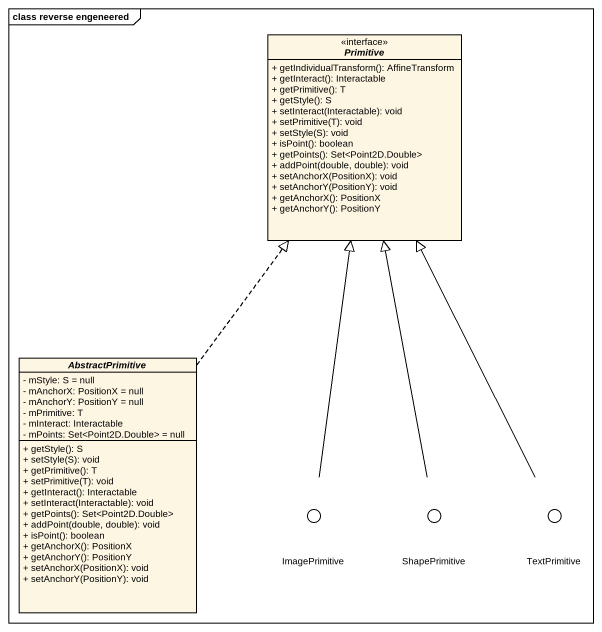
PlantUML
@startuml
mainframe class reverse engeneered
allowmixing
hide circle
hide empty members
skinparam classAttributeIconSize 0
interface Primitive <<interface>> {
  + getIndividualTransform(): AffineTransform
  + getInteract(): Interactable
  + getPrimitive(): T
  + getStyle(): S
  + setInteract(Interactable): void
  + setPrimitive(T): void
  + setStyle(S): void
  + isPoint(): boolean
  + getPoints(): Set<Point2D.Double>
  + addPoint(double, double): void
  + setAnchorX(PositionX): void
  + setAnchorY(PositionY): void
  + getAnchorX(): PositionX
  + getAnchorY(): PositionY
}
abstract class AbstractPrimitive {
  - mStyle: S = null
  - mAnchorX: PositionX = null
  - mAnchorY: PositionY = null
  - mPrimitive: T
  - mInteract: Interactable
  - mPoints: Set<Point2D.Double> = null
  + getStyle(): S
  + setStyle(S): void
  + getPrimitive(): T
  + setPrimitive(T): void
  + getInteract(): Interactable
  + setInteract(Interactable): void
  + getPoints(): Set<Point2D.Double>
  + addPoint(double, double): void
  + isPoint(): boolean
  + getAnchorX(): PositionX
  + getAnchorY(): PositionY
  + setAnchorX(PositionX): void
  + setAnchorY(PositionY): void
}
() ImagePrimitive <<interface>>
() ShapePrimitive <<interface>>
() TextPrimitive <<interface>>
AbstractPrimitive .up.|> Primitive
ImagePrimitive -up-|> Primitive
ShapePrimitive -up-|> Primitive
TextPrimitive -up-|> Primitive
@enduml
